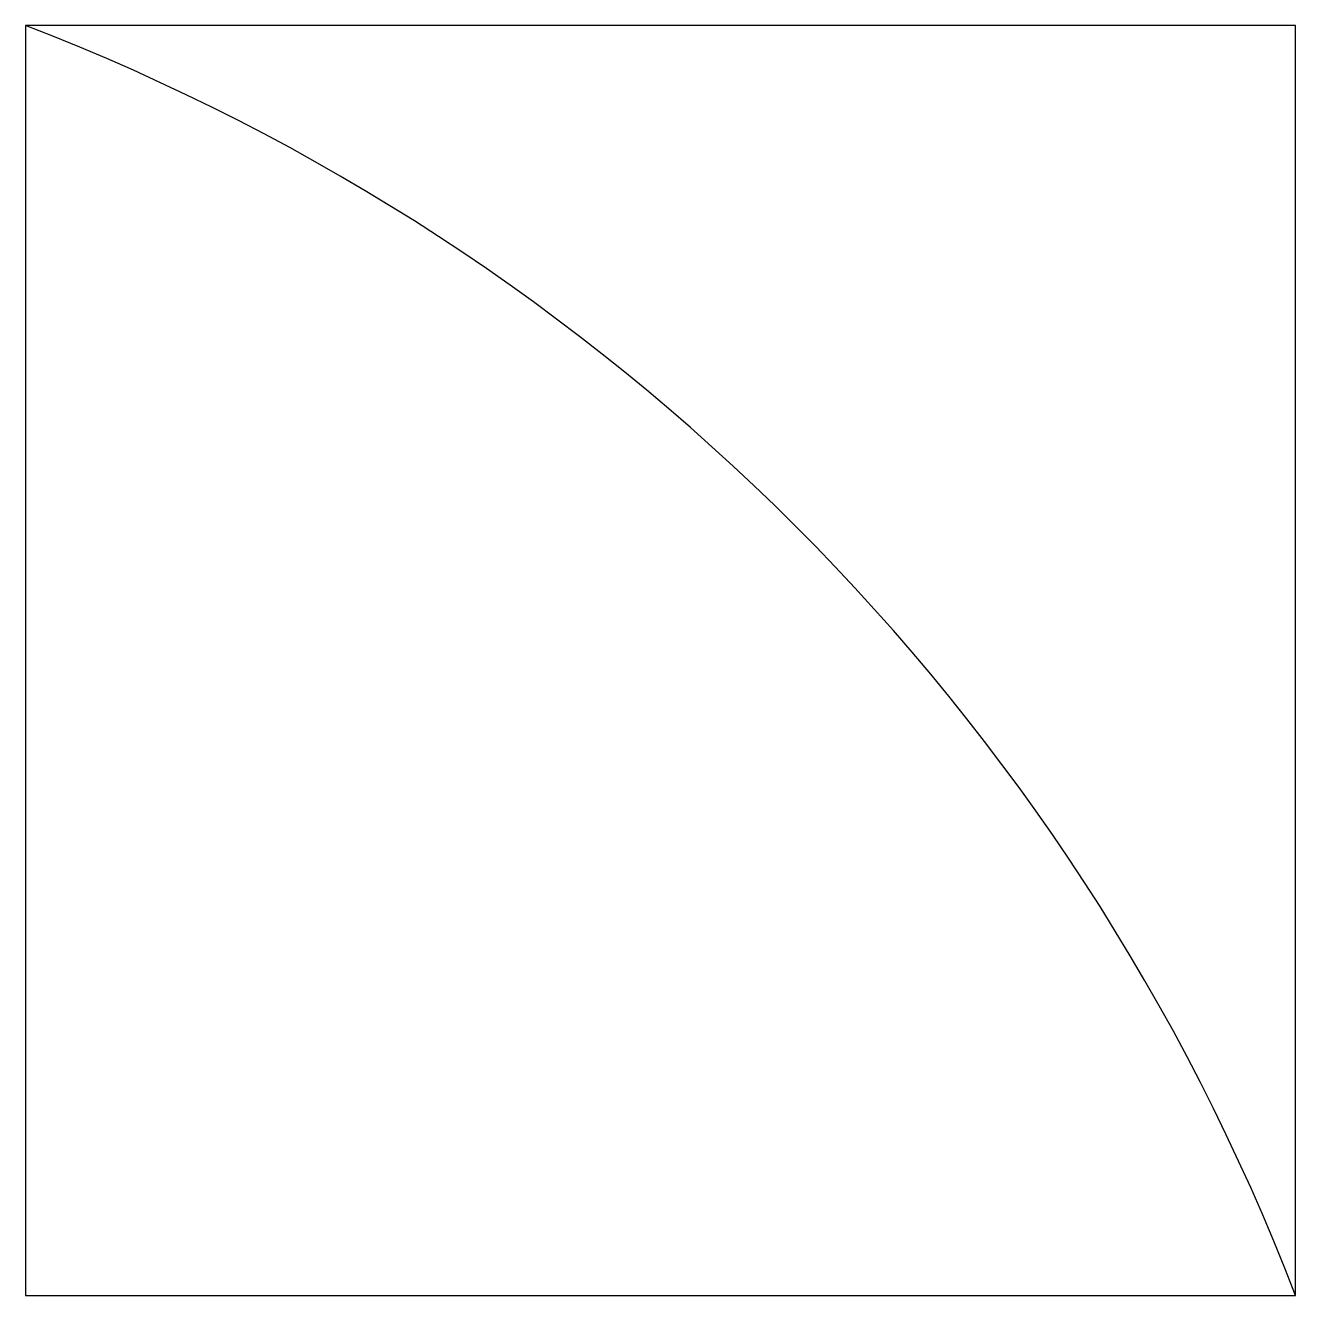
# Model space of a CAD drawing. Header units: millimetres. Extents: x 0 to 33, y 0 to 33.
import ezdxf

# ---------------------------------------------------------------- set-up
doc = ezdxf.new("R2010")
doc.units = ezdxf.units.MM
doc.layers.get('0').update_dxf_attribs({"linetype": 'CONTINUOUS'})

msp = doc.modelspace()

# ---------------------------------------------------------------- linework, layer by layer
for p, q in [((33, 33), (0, 33)), ((33, 0), (33, 33))]:
    msp.add_line(p, q)
msp.add_lwpolyline([(0, 0), (33, 0, 0.212121), (0, 33)], format="xyb", close=True)

doc.saveas('drawing.dxf')
